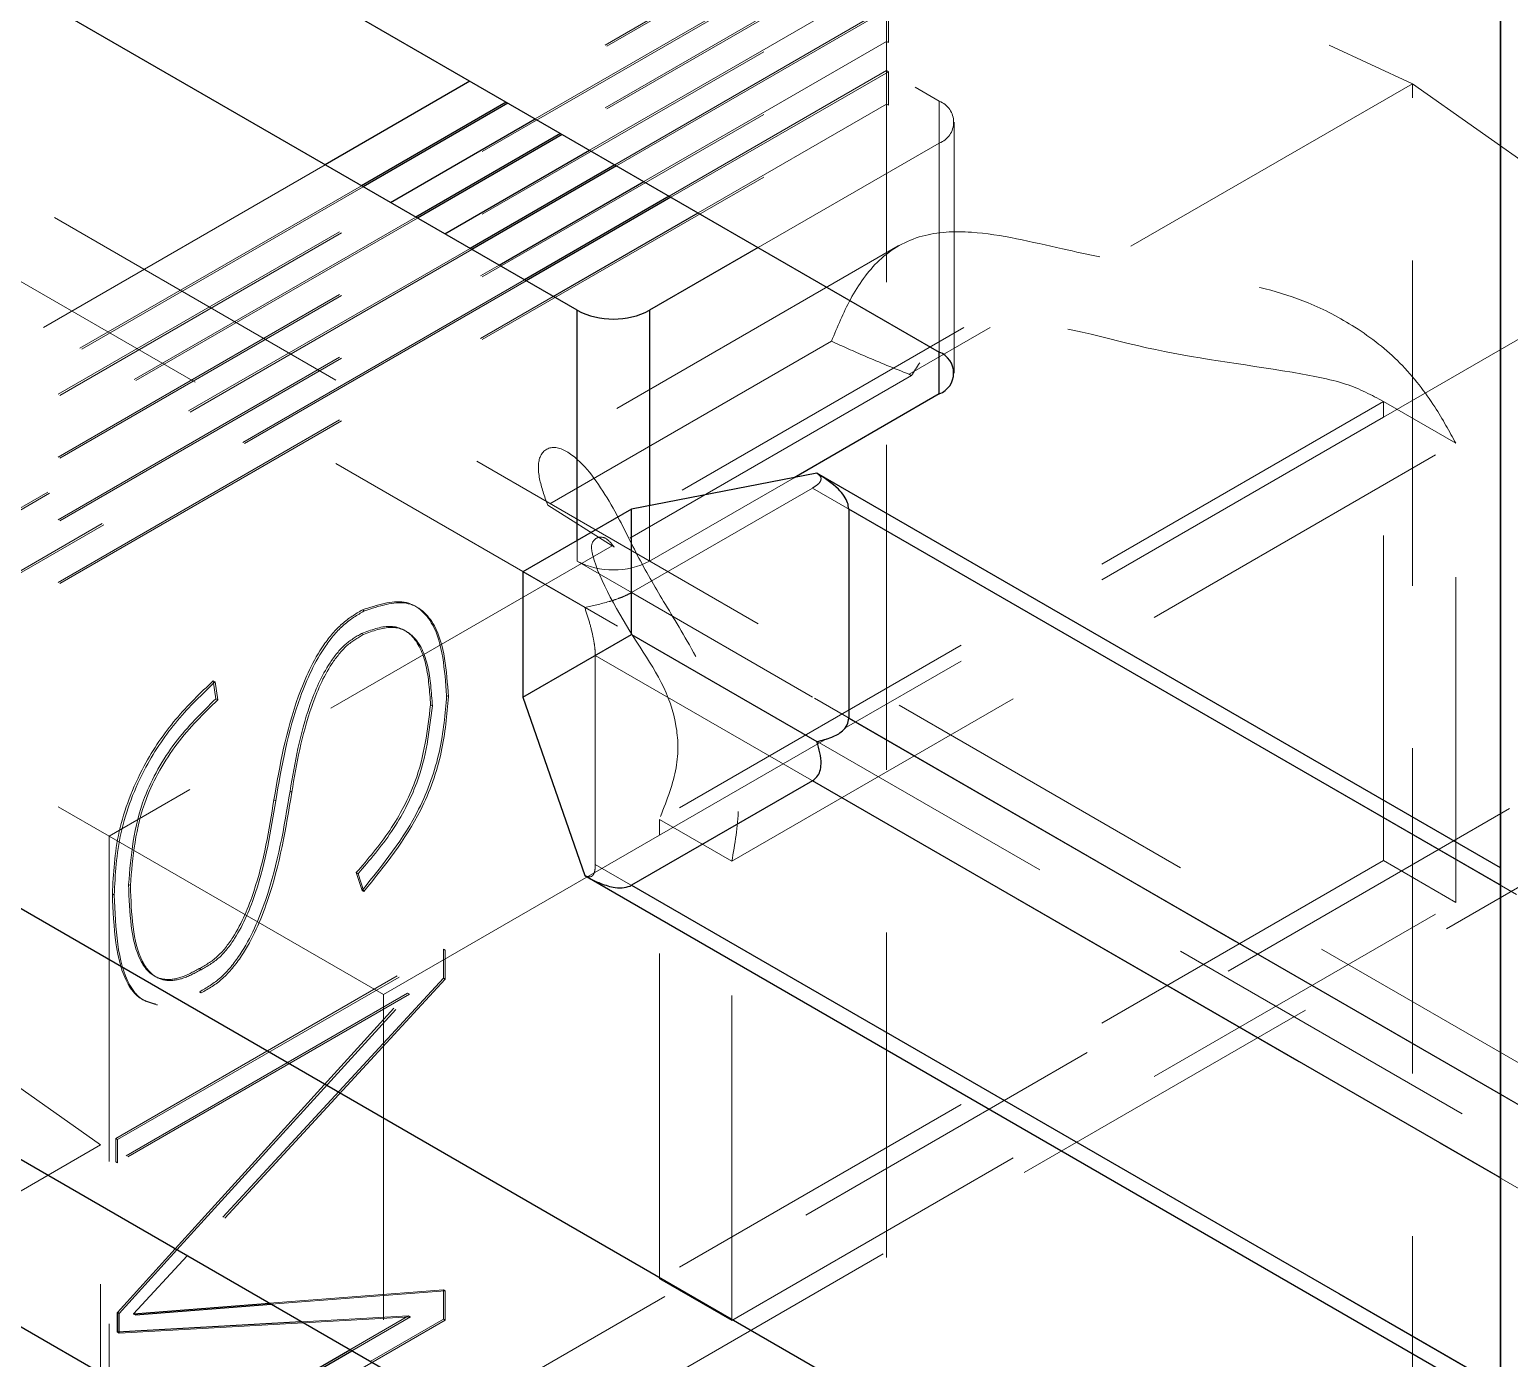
# Model space of a CAD drawing. Header units: millimetres. Extents: x 0 to 841, y 0 to 2287.
# Drawn here: x 627.4 to 633.18, y 275.14 to 280.33 of the extents above; entities that cross this region are included whole.
import ezdxf

# ---------------------------------------------------------------- set-up
doc = ezdxf.new("R2010")
doc.units = ezdxf.units.MM
doc.linetypes.add('HIDDEN', pattern=[1.905, 1.27, -0.635])

msp = doc.modelspace()

# ---------------------------------------------------------------- linework, layer by layer
at = {"color": 7, "linetype": 'Continuous', "lineweight": 25}
for p, q in [((633.1412, 284.9853), (633.1412, 260.7177)), ((633.1412, 260.7178), (633.1412, 283.5157)), ((629.535, 279.2297), (626.1409, 281.1891)), ((628.1915, 280.6582), (630.9492, 279.0662)), ((629.1161, 280.1245), (628.5505, 279.798)), ((629.2575, 280.0428), (628.692, 279.7163)), ((629.2646, 280.0387), (628.699, 279.7123)), ((628.8051, 279.651), (629.3707, 279.9775)), ((629.4697, 279.9203), (628.9041, 279.5939)), ((629.4768, 279.9163), (628.9112, 279.5898)), ((629.0173, 279.5285), (629.5828, 279.855)), ((629.6819, 279.7979), (629.1163, 279.4714)), ((629.6889, 279.7938), (629.1234, 279.4673)), ((629.2295, 279.4061), (629.795, 279.7325)), ((629.894, 279.6754), (629.3285, 279.3489)), ((629.9011, 279.6713), (629.3355, 279.3448)), ((629.4416, 279.2836), (630.0072, 279.6101)), ((630.242, 279.4745), (629.8178, 279.2297)), ((629.535, 278.331), (629.535, 279.2297)), ((629.8178, 279.2297), (629.8178, 278.4671)), ((630.9492, 278.903), (630.9492, 279.0662)), ((630.9492, 278.903), (630.3824, 278.5758)), ((630.4714, 278.5929), (629.7471, 278.4535)), ((633.1412, 277.0516), (630.4714, 278.5929)), ((629.7471, 278.4535), (629.3229, 278.2085)), ((629.7471, 277.9635), (629.7471, 278.4535)), ((630.5957, 278.4535), (630.5957, 277.6369)), ((633.1412, 276.984), (630.5957, 278.4535)), ((629.3229, 278.2085), (629.3229, 277.7186)), ((629.3229, 277.7186), (629.7471, 277.9635)), ((629.7471, 277.9635), (630.4714, 277.5454)), ((629.3229, 277.7186), (629.5643, 277.0217)), ((630.5957, 277.6369), (633.1412, 276.1674)), ((631.2321, 274.6572), (626.1409, 277.5963)), ((630.4542, 277.392), (629.7471, 276.9838)), ((633.1412, 275.8408), (630.4542, 277.392)), ((630.045, 274.3628), (625.2924, 277.1064)), ((629.5643, 277.0217), (633.1412, 274.9568)), ((629.7471, 276.9838), (633.1412, 275.0244)), ((629.3798, 274.0934), (626.1409, 275.9632)), ((627.7385, 275.3158), (627.9643, 275.564)), ((627.7456, 275.3117), (627.9713, 275.5599)), ((628.0111, 275.537), (627.8017, 275.3102)), ((627.8017, 275.3102), (628.3325, 275.3514)), ((627.8088, 275.3061), (628.3396, 275.3473)), ((627.7385, 275.2389), (627.7385, 275.3158)), ((627.7456, 275.3117), (627.7385, 275.3158)), ((627.7456, 275.2393), (627.7456, 275.3117)), ((627.8088, 275.3061), (627.8017, 275.3102)), ((628.4584, 275.2787), (627.7385, 275.2389)), ((628.0813, 274.843), (628.6472, 275.1697)), ((628.0883, 274.839), (628.6542, 275.1657))]:
    msp.add_line(p, q, dxfattribs=at)
at = {"color": 7, "linetype": 'HIDDEN', "lineweight": 18}
for p, q in [((627.5551, 282.0055), (630.9492, 280.0461)), ((630.7435, 281.064), (629.1161, 280.1245)), ((630.7435, 281.064), (632.7974, 280.1145)), ((630.7435, 280.9007), (629.2575, 280.0428)), ((630.7506, 280.8966), (629.2646, 280.0387)), ((635.1919, 275.1476), (625.4338, 280.7808)), ((625.864, 277.945), (630.7506, 280.766)), ((629.3707, 279.9775), (630.7435, 280.77)), ((630.7435, 280.6557), (629.4697, 279.9203)), ((630.7506, 280.6516), (629.4768, 279.9163)), ((625.2924, 280.5359), (635.1919, 274.821)), ((625.864, 277.7), (630.7506, 280.521)), ((629.5828, 279.855), (630.7435, 280.5251)), ((630.7435, 280.4108), (629.6819, 279.7979)), ((630.7506, 280.4067), (629.6889, 279.7938)), ((630.7435, 280.2801), (630.7435, 280.4108)), ((630.7506, 280.276), (630.7506, 280.4067)), ((625.864, 277.4551), (630.7506, 280.276)), ((629.795, 279.7325), (630.7435, 280.2801)), ((630.7435, 280.1658), (630.7435, 280.2801)), ((630.7506, 280.276), (630.7435, 280.2801)), ((630.7435, 280.1658), (629.894, 279.6754)), ((630.7506, 280.1617), (629.9011, 279.6713)), ((630.7435, 280.0352), (630.7435, 280.1658)), ((630.7506, 280.1617), (630.7435, 280.1658)), ((630.7506, 280.0311), (630.7506, 280.1617)), ((632.7974, 280.1145), (630.8316, 278.9796)), ((632.7974, 272.439), (632.7974, 280.1145)), ((633.7623, 279.4343), (632.7974, 280.1145)), ((625.864, 277.2101), (630.7506, 280.0311)), ((630.0072, 279.6101), (630.7435, 280.0352)), ((630.7435, 273.6247), (630.7435, 280.0352)), ((630.7506, 280.0311), (630.7435, 280.0352)), ((630.9492, 280.0461), (630.9492, 279.0662)), ((631.0078, 278.9846), (631.0078, 279.9644)), ((630.9492, 279.8828), (630.242, 279.4745)), ((630.9492, 279.0662), (630.9492, 279.8828)), ((628.5505, 279.798), (625.8569, 278.243)), ((628.692, 279.7163), (625.8569, 278.0797)), ((628.699, 279.7123), (625.864, 278.0756)), ((625.8569, 277.9491), (628.8051, 279.651)), ((628.9041, 279.5939), (625.8569, 277.8347)), ((628.9112, 279.5898), (625.864, 277.8307)), ((625.8569, 277.7041), (629.0173, 279.5285)), ((629.1163, 279.4714), (625.8569, 277.5898)), ((629.1234, 279.4673), (625.864, 277.5857)), ((630.7892, 279.4809), (629.4138, 278.6868)), ((625.8569, 277.4591), (629.2295, 279.4061)), ((633.7623, 279.4343), (632.6843, 278.8119)), ((629.3285, 279.3489), (625.8569, 277.3448)), ((629.3355, 279.3448), (625.864, 277.3407)), ((625.8569, 277.2142), (629.4416, 279.2836)), ((631.0453, 279.1624), (629.5954, 278.3254)), ((630.5283, 279.1086), (629.4196, 278.4686)), ((630.8406, 278.9747), (629.6799, 278.3046)), ((632.6843, 278.8736), (629.8559, 277.2408)), ((632.6843, 278.8119), (632.6843, 278.8736)), ((632.9671, 278.7103), (632.6843, 278.8736)), ((632.6843, 278.8119), (630.5783, 277.5961)), ((632.6843, 277.0801), (632.6843, 278.8119)), ((630.1387, 277.0775), (632.9671, 278.7103)), ((632.9671, 276.9168), (632.9671, 278.7103)), ((629.7471, 278.127), (630.4542, 278.5352)), ((630.3824, 278.5758), (629.8178, 278.2498)), ((630.4542, 278.5352), (636.1111, 275.2695)), ((629.4196, 278.4686), (629.6721, 278.3103)), ((629.8178, 278.4671), (629.8178, 278.2498)), ((629.6721, 278.3103), (627.7063, 277.1754)), ((629.535, 278.2498), (629.535, 278.331)), ((625.8569, 278.243), (627.7063, 277.1754)), ((633.212, 276.1272), (629.535, 278.2498)), ((629.5643, 278.0692), (629.3229, 278.2085)), ((635.404, 274.8613), (629.7471, 278.127)), ((628.7027, 278.0555), (628.6957, 278.0596)), ((628.6996, 277.9633), (628.6925, 277.9674)), ((629.6057, 277.0655), (629.6057, 277.882)), ((629.6057, 277.882), (635.2626, 274.6164)), ((628.113, 277.7827), (628.1237, 277.7125)), ((628.12, 277.7786), (628.113, 277.7827)), ((628.12, 277.7786), (628.1307, 277.7084)), ((629.032, 277.7208), (629.0249, 277.7249)), ((628.1307, 277.7084), (628.1237, 277.7125)), ((628.9691, 277.6845), (628.962, 277.6886)), ((628.7779, 274.7433), (633.7623, 277.6208)), ((630.509, 277.5562), (629.8559, 277.1791)), ((634.0303, 277.4489), (629.0755, 274.5886)), ((628.3572, 277.3139), (628.3501, 277.318)), ((628.4201, 277.3477), (628.4131, 277.3518)), ((629.8559, 277.1791), (629.8559, 277.2408)), ((629.8559, 277.2408), (630.1387, 277.0775)), ((627.7063, 277.1754), (627.7063, 269.5)), ((628.7779, 276.5568), (627.7063, 277.1754)), ((629.8559, 277.1791), (628.7779, 276.5568)), ((629.8559, 275.4473), (629.8559, 277.1791)), ((632.6843, 277.0801), (629.8559, 275.4473)), ((632.9671, 276.9168), (632.6843, 277.0801)), ((628.6947, 276.9641), (628.6721, 277.0333)), ((628.6792, 277.0292), (628.6721, 277.0333)), ((628.7018, 276.96), (628.6792, 277.0292)), ((635.2626, 273.7998), (629.6057, 277.0655)), ((630.1387, 275.284), (630.1387, 277.0775)), ((636.2111, 275.2794), (633.1412, 277.0516)), ((627.7896, 276.9825), (627.7825, 276.9866)), ((628.7018, 276.96), (628.6947, 276.9641)), ((636.2525, 275.1879), (633.1412, 276.984)), ((627.7261, 276.9459), (627.7191, 276.95)), ((630.1387, 275.284), (632.9671, 276.9168)), ((627.732, 275.9947), (629.0123, 276.7338)), ((629.0123, 276.7338), (629.0123, 276.6213)), ((629.0194, 276.7298), (629.0123, 276.7338)), ((627.739, 275.9906), (629.0194, 276.7298)), ((629.0194, 276.7298), (629.0194, 276.6172)), ((629.0194, 276.6172), (627.8088, 275.3061)), ((629.0123, 276.6213), (628.0111, 275.537)), ((628.0654, 276.6541), (628.0583, 276.6582)), ((629.0194, 276.6172), (629.0123, 276.6213)), ((627.673, 275.9699), (626.8153, 276.5746)), ((628.8722, 276.5621), (627.732, 275.9038)), ((628.8793, 276.558), (627.739, 275.8997)), ((627.9643, 275.564), (628.8722, 276.5621)), ((627.9713, 275.5599), (628.8793, 276.558)), ((628.0661, 276.5633), (628.059, 276.5674)), ((628.8793, 276.558), (628.8722, 276.5621)), ((628.7779, 276.5568), (628.7779, 274.7433)), ((633.1412, 276.1674), (636.2525, 274.3713)), ((627.732, 275.9038), (627.732, 275.9947)), ((627.739, 275.9906), (627.732, 275.9947)), ((627.739, 275.8997), (627.739, 275.9906)), ((627.673, 275.9699), (626.9426, 275.5483)), ((627.673, 274.1564), (627.673, 275.9699)), ((627.739, 275.8997), (627.732, 275.9038)), ((636.1111, 274.1264), (633.1412, 275.8408)), ((628.3325, 275.3514), (629.0123, 275.4041)), ((629.0123, 275.4041), (629.0123, 275.2896)), ((629.0194, 275.4), (629.0123, 275.4041)), ((629.8559, 275.4473), (630.1387, 275.284)), ((628.3396, 275.3473), (629.0194, 275.4)), ((629.0194, 275.4), (629.0194, 275.2855)), ((628.8831, 275.2978), (627.7456, 275.2348)), ((628.876, 275.3018), (628.4584, 275.2787)), ((628.6472, 275.1697), (628.876, 275.3018)), ((628.6542, 275.1657), (628.8831, 275.2978)), ((629.0123, 275.2896), (628.7259, 275.1243)), ((628.8831, 275.2978), (628.876, 275.3018)), ((629.0194, 275.2855), (629.0123, 275.2896)), ((627.7456, 275.2348), (627.7385, 275.2389)), ((629.0194, 275.2855), (627.739, 274.5464)), ((627.7456, 275.2348), (627.7456, 275.2393))]:
    msp.add_line(p, q, dxfattribs=at)
for centre, radius, start, end in [((630.9182, 279.9644), 0.0873, 290.78342, 69.21657), ((629.6764, 278.5228), 0.3074, 242.60967, 297.39033)]:
    msp.add_arc(centre, radius, start, end, dxfattribs=at)
at = {"color": 7, "linetype": 'Continuous', "lineweight": 25}
for centre, radius, start, end in [((629.6764, 279.5026), 0.3074, 242.60967, 297.39033), ((630.9182, 278.9846), 0.0873, 290.78342, 69.21657)]:
    msp.add_arc(centre, radius, start, end, dxfattribs=at)
at = {"color": 7, "linetype": 'HIDDEN', "lineweight": 18}
for points, knots in [([(630.5283, 279.1086), (630.5515, 279.1646), (630.6007, 279.2834), (630.7106, 279.4398), (630.8723, 279.5323), (631.1197, 279.5446), (631.4094, 279.4713), (631.7401, 279.4058), (632.061, 279.3515), (632.3466, 279.2894), (632.5811, 279.1659), (632.7599, 279.0268), (632.8893, 278.8543), (632.9422, 278.7565), (632.9671, 278.7103)], [0, 0, 0, 0, 0.061949, 0.131466, 0.207442, 0.278554, 0.399549, 0.500679, 0.606314, 0.720945, 0.786943, 0.858216, 0.933034, 1, 1, 1, 1]), ([(632.6843, 278.8736), (632.639, 278.8981), (632.5462, 278.9485), (632.1972, 279.0128), (631.7534, 279.0645), (631.3415, 279.2019), (631.0714, 279.1766), (630.9793, 279.1339), (630.8992, 279.0671), (630.8614, 279.0074), (630.8406, 278.9747)], [0, 0, 0, 0, 0.100957, 0.207102, 0.496194, 0.794663, 0.84904, 0.894045, 0.941755, 1, 1, 1, 1]), ([(630.8316, 278.9796), (630.7738, 279.0029), (630.6706, 279.0445), (630.5718, 279.089), (630.5283, 279.1086)], [0, 0, 0, 0, 0.5599708, 1, 1, 1, 1]), ([(630.8316, 278.9796), (630.8333, 278.9787), (630.8362, 278.977), (630.8393, 278.9754), (630.8406, 278.9747)], [0, 0, 0, 0, 0.56, 1, 1, 1, 1]), ([(629.4196, 278.4686), (629.407, 278.5039), (629.3804, 278.579), (629.3823, 278.6729), (629.4455, 278.7086), (629.558, 278.643), (629.6747, 278.4699), (629.7692, 278.2681), (629.8735, 278.0887), (629.9774, 277.9216), (630.0787, 277.7213), (630.1456, 277.5176), (630.1765, 277.2882), (630.1508, 277.1451), (630.1387, 277.0775)], [0, 0, 0, 0, 0.061949, 0.131466, 0.207442, 0.278554, 0.399549, 0.500679, 0.606314, 0.720945, 0.786943, 0.858216, 0.933034, 1, 1, 1, 1]), ([(630.4714, 278.5929), (630.4773, 278.5886), (630.4881, 278.5808), (630.4885, 278.5655), (630.4772, 278.55), (630.4616, 278.5399), (630.4542, 278.5352)], [0, 0, 0, 0, 0.344363, 0.636319, 0.829094, 1, 1, 1, 1]), ([(629.6799, 278.3046), (629.6685, 278.3188), (629.6478, 278.3447), (629.6121, 278.3446), (629.5866, 278.3194), (629.6067, 278.2004), (629.7698, 277.9194), (629.9249, 277.701), (629.9335, 277.4402), (629.8813, 277.3061), (629.8559, 277.2408)], [0, 0, 0, 0, 0.058245, 0.105955, 0.15096, 0.205337, 0.503806, 0.792898, 0.899043, 1, 1, 1, 1]), ([(629.6799, 278.3046), (629.6784, 278.3057), (629.6759, 278.3076), (629.6733, 278.3095), (629.6721, 278.3103)], [0, 0, 0, 0, 0.56, 1, 1, 1, 1]), ([(629.7471, 278.127), (629.7396, 278.123), (629.7238, 278.1146), (629.6931, 278.1026), (629.6379, 278.0847), (629.5957, 278.0758), (629.5643, 278.0692)], [0, 0, 0, 0, 0.144303, 0.302796, 0.48301, 1, 1, 1, 1]), ([(628.6957, 278.0596), (628.7535, 278.0785), (628.8689, 278.1163), (629.0047, 277.9925), (629.0172, 277.8265), (629.0249, 277.7249)], [0, 0, 0, 0, 0.279792, 0.55905, 1, 1, 1, 1]), ([(628.7027, 278.0555), (628.7605, 278.0744), (628.876, 278.1122), (629.0118, 277.9885), (629.0243, 277.8225), (629.032, 277.7208)], [0, 0, 0, 0, 0.279792, 0.55905, 1, 1, 1, 1]), ([(629.5643, 278.0692), (629.5709, 278.0493), (629.5831, 278.0125), (629.5965, 277.9587), (629.6043, 277.914), (629.6053, 277.8922), (629.6057, 277.882)], [0, 0, 0, 0, 0.344363, 0.636319, 0.829094, 1, 1, 1, 1]), ([(628.3501, 277.318), (628.3733, 277.4518), (628.408, 277.6523), (628.5188, 277.8966), (628.6153, 278.0116), (628.6689, 278.0436), (628.6957, 278.0596)], [0, 0, 0, 0, 0.500677, 0.749958, 0.874961, 1, 1, 1, 1]), ([(628.3572, 277.3139), (628.3804, 277.4477), (628.4151, 277.6482), (628.5259, 277.8926), (628.6224, 278.0075), (628.6759, 278.0395), (628.7027, 278.0555)], [0, 0, 0, 0, 0.500677, 0.749958, 0.874961, 1, 1, 1, 1]), ([(628.6925, 277.9674), (628.6703, 277.9544), (628.6259, 277.9284), (628.5478, 277.8299), (628.4605, 277.6279), (628.4321, 277.4623), (628.4131, 277.3518)], [0, 0, 0, 0, 0.124865, 0.249753, 0.499152, 1, 1, 1, 1]), ([(628.6996, 277.9633), (628.6774, 277.9503), (628.6329, 277.9243), (628.5549, 277.8258), (628.4676, 277.6239), (628.4391, 277.4582), (628.4201, 277.3477)], [0, 0, 0, 0, 0.124865, 0.249753, 0.499152, 1, 1, 1, 1]), ([(628.962, 277.6886), (628.9584, 277.7418), (628.9512, 277.8479), (628.9007, 277.9653), (628.8048, 278.0087), (628.73, 277.9812), (628.6925, 277.9674)], [0, 0, 0, 0, 0.281064, 0.560765, 0.780057, 1, 1, 1, 1]), ([(628.9691, 277.6845), (628.9655, 277.7377), (628.9583, 277.8438), (628.9078, 277.9612), (628.8119, 278.0046), (628.737, 277.9771), (628.6996, 277.9633)], [0, 0, 0, 0, 0.281064, 0.560765, 0.780057, 1, 1, 1, 1]), ([(627.7191, 276.95), (627.7231, 277.0297), (627.7312, 277.1886), (627.8249, 277.4368), (627.9633, 277.6393), (628.063, 277.7348), (628.113, 277.7827)], [0, 0, 0, 0, 0.280313, 0.559402, 0.779436, 1, 1, 1, 1]), ([(627.7261, 276.9459), (627.7302, 277.0256), (627.7383, 277.1845), (627.832, 277.4327), (627.9704, 277.6352), (628.0701, 277.7307), (628.12, 277.7786)], [0, 0, 0, 0, 0.280313, 0.559402, 0.779436, 1, 1, 1, 1]), ([(629.0249, 277.7249), (629.019, 277.6538), (629.0072, 277.5117), (628.9099, 277.2306), (628.7762, 277.065), (628.6947, 276.9641)], [0, 0, 0, 0, 0.281159, 0.561636, 1, 1, 1, 1]), ([(629.032, 277.7208), (629.0261, 277.6497), (629.0143, 277.5076), (628.917, 277.2265), (628.7833, 277.061), (628.7018, 276.96)], [0, 0, 0, 0, 0.281159, 0.561636, 1, 1, 1, 1]), ([(628.1237, 277.7125), (628.0686, 277.6587), (627.9586, 277.5514), (627.8068, 277.2832), (627.7917, 277.099), (627.7825, 276.9866)], [0, 0, 0, 0, 0.281247, 0.561298, 1, 1, 1, 1]), ([(628.1307, 277.7084), (628.0756, 277.6546), (627.9657, 277.5473), (627.8138, 277.2791), (627.7988, 277.0949), (627.7896, 276.9825)], [0, 0, 0, 0, 0.281247, 0.561298, 1, 1, 1, 1]), ([(628.6721, 277.0333), (628.7174, 277.0861), (628.808, 277.1917), (628.9311, 277.4267), (628.9503, 277.5893), (628.962, 277.6886)], [0, 0, 0, 0, 0.2809205, 0.5613002, 1, 1, 1, 1]), ([(628.6792, 277.0292), (628.7245, 277.082), (628.8151, 277.1876), (628.9382, 277.4226), (628.9573, 277.5853), (628.9691, 277.6845)], [0, 0, 0, 0, 0.2809205, 0.5613002, 1, 1, 1, 1]), ([(628.0583, 276.6582), (628.0822, 276.6716), (628.1299, 276.6984), (628.2131, 276.8058), (628.3023, 277.023), (628.331, 277.1999), (628.3501, 277.318)], [0, 0, 0, 0, 0.1247431, 0.2495365, 0.4990063, 1, 1, 1, 1]), ([(628.4131, 277.3518), (628.39, 277.211), (628.3555, 277.0001), (628.2446, 276.7414), (628.1441, 276.6165), (628.0874, 276.5838), (628.059, 276.5674)], [0, 0, 0, 0, 0.500845, 0.750176, 0.875064, 1, 1, 1, 1]), ([(628.0654, 276.6541), (628.0892, 276.6675), (628.137, 276.6943), (628.2201, 276.8017), (628.3093, 277.0189), (628.338, 277.1958), (628.3572, 277.3139)], [0, 0, 0, 0, 0.1247431, 0.2495365, 0.4990063, 1, 1, 1, 1]), ([(628.4201, 277.3477), (628.3971, 277.2069), (628.3625, 276.996), (628.2516, 276.7373), (628.1512, 276.6124), (628.0945, 276.5797), (628.0661, 276.5633)], [0, 0, 0, 0, 0.500845, 0.750176, 0.875064, 1, 1, 1, 1]), ([(629.6057, 277.0655), (629.6054, 277.058), (629.6048, 277.0424), (629.5998, 277.0271), (629.5877, 277.0122), (629.5743, 277.0177), (629.5643, 277.0217)], [0, 0, 0, 0, 0.144303, 0.302796, 0.48301, 1, 1, 1, 1]), ([(627.7825, 276.9866), (627.7864, 276.8764), (627.7912, 276.7384), (627.8643, 276.6365), (627.9184, 276.6116), (627.9864, 276.6194), (628.0343, 276.6452), (628.0583, 276.6582)], [0, 0, 0, 0, 0.498923, 0.624297, 0.749457, 0.874611, 1, 1, 1, 1]), ([(627.7896, 276.9825), (627.7934, 276.8723), (627.7983, 276.7343), (627.8714, 276.6324), (627.9255, 276.6075), (627.9935, 276.6154), (628.0414, 276.6412), (628.0654, 276.6541)], [0, 0, 0, 0, 0.498923, 0.624297, 0.749457, 0.874611, 1, 1, 1, 1]), ([(627.8882, 276.5204), (627.8669, 276.5261), (627.8224, 276.5378), (627.7318, 276.6547), (627.7247, 276.8189), (627.7191, 276.95)], [0, 0, 0, 0, 0.154948, 0.324797, 1, 1, 1, 1]), ([(627.8952, 276.5164), (627.874, 276.522), (627.8295, 276.5337), (627.7389, 276.6506), (627.7318, 276.8148), (627.7261, 276.9459)], [0, 0, 0, 0, 0.154948, 0.324797, 1, 1, 1, 1])]:
    msp.add_open_spline(points, degree=3, knots=knots, dxfattribs=at)
at = {"color": 7, "linetype": 'Continuous', "lineweight": 25}
for points, knots in [([(630.5957, 278.4535), (630.5947, 278.4616), (630.5928, 278.4788), (630.5779, 278.5056), (630.5416, 278.5484), (630.5013, 278.5739), (630.4714, 278.5929)], [0, 0, 0, 0, 0.144303, 0.302796, 0.48301, 1, 1, 1, 1]), ([(630.4714, 277.5454), (630.4912, 277.55), (630.5279, 277.5587), (630.5681, 277.5815), (630.5916, 277.6081), (630.5944, 277.6277), (630.5957, 277.6369)], [0, 0, 0, 0, 0.344363, 0.636319, 0.829094, 1, 1, 1, 1]), ([(630.4542, 277.392), (630.4605, 277.3967), (630.4738, 277.4065), (630.4845, 277.43), (630.4914, 277.4758), (630.4799, 277.5158), (630.4714, 277.5454)], [0, 0, 0, 0, 0.144303, 0.302796, 0.48301, 1, 1, 1, 1]), ([(629.5643, 277.0217), (629.5849, 277.0107), (629.6229, 276.9903), (629.6761, 276.9747), (629.7188, 276.9721), (629.7381, 276.9801), (629.7471, 276.9838)], [0, 0, 0, 0, 0.344363, 0.636319, 0.829094, 1, 1, 1, 1])]:
    msp.add_open_spline(points, degree=3, knots=knots, dxfattribs=at)

doc.saveas('drawing.dxf')
